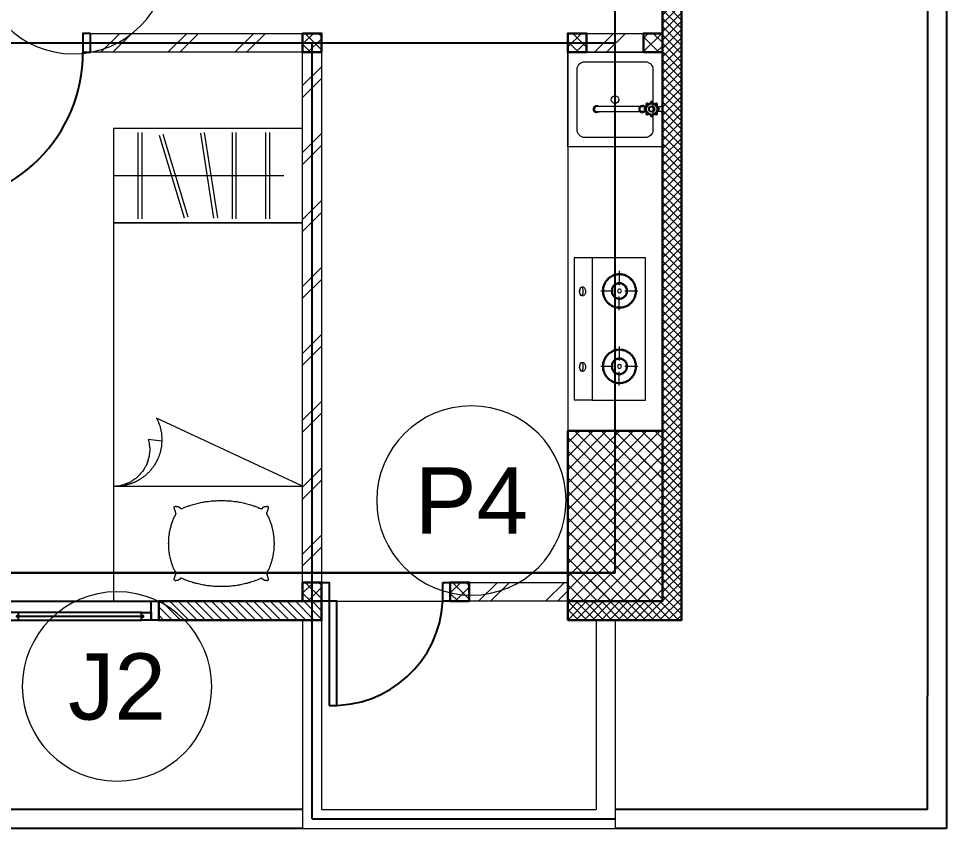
# Model space of a CAD drawing. Header units: millimetres. Extents: x -108 to 357, y -17 to 192.
# Drawn here: x 192.424 to 197.324, y -0.854 to 3.424 of the extents above; entities that cross this region are included whole.
import ezdxf
from ezdxf.enums import TextEntityAlignment as Align

# ---------------------------------------------------------------- set-up
doc = ezdxf.new("R2010")
doc.units = ezdxf.units.MM
for name, color, linetype, lineweight in [('ars', 11, 'Continuous', 0), ('KACA', 151, 'Continuous', 5), ('KOL', 1, 'Continuous', 30), ('KOLOM', 4, 'Continuous', 9), ('lan', 7, 'Continuous', 15), ('NOT', 7, 'Continuous', 20), ('SANITAIR', 15, 'Continuous', 9), ('tem', 5, 'Continuous', 20)]:
    doc.layers.add(name, color=color, linetype=linetype, lineweight=lineweight)
doc.layers.add('as', color=1, linetype='Continuous', plot=False)
doc.layers.add('Kusen', color=30, linetype='Continuous')
doc.styles.add('S', font='simplex', dxfattribs={"width": 0.75})
doc.styles.get("Standard").update_dxf_attribs({"font": 'arial.ttf'})

# ---------------------------------------------------------------- blocks, each defined once
blk = doc.blocks.new('k3')
at = {"layer": 'ars'}
h = blk.add_hatch(dxfattribs=at)
h.set_pattern_fill('_USER', color=256, scale=0.05, angle=45, double=1, pattern_type=0)
h.set_pattern_definition([(45, (0, -5.05), (-0.03535534, 0.03535534), []), (135, (0, -5.05), (-0.03535534, -0.03535534), [])])
h.paths.add_polyline_path([(-0.25, -0.45), (0.25, -0.45), (0.25, 0.45), (-0.25, 0.45)])
at = {"layer": 'KOL'}
blk.add_lwpolyline([(-0.25, -0.45), (0.25, -0.45), (0.25, 0.45), (-0.25, 0.45)], close=True, dxfattribs=at)
blk = doc.blocks.new('T. J2')
at = {"layer": 'KACA', "color": 141}
blk.add_lwpolyline([(-0.3792, 0.0775), (0.2908, 0.0775), (0.2908, 0.0825), (-0.3792, 0.0825)], close=True, dxfattribs=at)
at = {"layer": 'Kusen'}
for p, q in [((-0.3692, 0.1), (0.2808, 0.1)), ((0.2808, 0.06), (-0.3692, 0.06)), ((-0.4192, 0), (0.3308, 0))]:
    blk.add_line(p, q, dxfattribs=at)
for points in [[(-0.4592, 0), (-0.4192, 0), (-0.4192, 0.1), (-0.4592, 0.1)], [(0.3308, 0), (0.3708, 0), (0.3708, 0.1), (0.3308, 0.1)]]:
    blk.add_lwpolyline(points, close=True, dxfattribs=at)
for points in [[(-0.3692, 0.0775), (-0.3692, 0.06), (-0.4192, 0.06), (-0.4192, 0.1), (-0.3692, 0.1), (-0.3692, 0.0825), (-0.3792, 0.0825), (-0.3792, 0.0775), (-0.3692, 0.0775)], [(0.2808, 0.0775), (0.2808, 0.06), (0.3308, 0.06), (0.3308, 0.1), (0.2808, 0.1), (0.2808, 0.0825), (0.2908, 0.0825), (0.2908, 0.0775), (0.2808, 0.0775)]]:
    blk.add_lwpolyline(points, dxfattribs=at)
blk = doc.blocks.new('K 10.10')
at = {"layer": 'ars'}
h = blk.add_hatch(dxfattribs=at)
h.set_pattern_fill('_USER', color=256, scale=0.05, angle=45, double=1, pattern_type=0)
h.set_pattern_definition([(45, (0, 0), (-0.035355339, 0.035355339), []), (135, (0, 0), (-0.035355339, -0.035355339), [])])
h.paths.add_polyline_path([(1560.5383, 1380.4069), (1560.6383, 1380.4069), (1560.6383, 1380.5069), (1560.5383, 1380.5069)])
at = {"layer": 'KOL'}
blk.add_lwpolyline([(1560.5383, 1380.4069), (1560.6383, 1380.4069), (1560.6383, 1380.5069), (1560.5383, 1380.5069)], close=True, dxfattribs=at)
blk = doc.blocks.new('P.60')
at = {"layer": 'Kusen'}
for points in [[(1472.8348, 997.5354), (1472.8748, 997.5354), (1472.8748, 997.4354), (1472.8348, 997.4354)], [(1473.4748, 997.5354), (1473.5148, 997.5354), (1473.5148, 997.4354), (1473.4748, 997.4354)], [(1472.8748, 996.8854), (1472.9148, 996.8854), (1472.9148, 997.4354), (1472.8748, 997.4354)]]:
    blk.add_lwpolyline(points, close=True, dxfattribs=at)
blk.add_arc((1472.8948, 997.4658), 0.5808, 268.0266, 356.9943, dxfattribs=at)
blk = doc.blocks.new('P.80')
at = {"layer": 'Kusen'}
for points in [[(-69.8094, -74.8368), (-69.7694, -74.8368), (-69.7694, -74.0368), (-69.8094, -74.0368)], [(-70.6094, -74.9368), (-70.5694, -74.9368), (-70.5694, -74.8368), (-70.6094, -74.8368)], [(-69.7694, -74.9368), (-69.7294, -74.9368), (-69.7294, -74.8368), (-69.7694, -74.8368)]]:
    blk.add_lwpolyline(points, close=True, dxfattribs=at)
blk.add_arc((-69.7694, -74.8368), 0.8, 90, 180, dxfattribs=at)
blk = doc.blocks.new('KRAN DPR ATAS')
for p, q in [((-0.0289, 0), (0.0289, 0)), ((-0.0289, 0), (-0.0289, -0.0021)), ((0.0289, 0), (0.0289, -0.0021)), ((-0.0275, -0.0035), (0.0275, -0.0035)), ((-0.0127, -0.0092), (-0.0127, -0.0252)), ((0.0127, -0.0092), (0.0127, -0.0252)), ((-0.0127, -0.0877), (-0.0127, -0.1101)), ((0.0127, -0.0877), (0.0127, -0.1101)), ((-0.014, -0.1188), (-0.014, -0.3457)), ((0.014, -0.1188), (0.014, -0.3457))]:
    blk.add_line(p, q)
for radius in [0.0338, 0.0279, 0.0166, 0.0138, 0.0123]:
    blk.add_circle((0, -0.0564), radius)
for centre, radius, start, end in [((-0.0239, -0.0326), 0.00706, 39.002, 230.998), ((-0.0222, -0.0342), 0.00706, 58.1189, 211.8811), ((-0.0275, -0.0021), 0.00141, 180, 270), ((-0.0183, -0.0092), 0.00564, 0, 90), ((-0.0009, -0.0214), 0.00884, 254.902, 254.902), ((0, -0.0227), 0.00706, 354.002, 185.998), ((0, -0.025), 0.00706, 13.1189, 166.8811), ((0.0183, -0.0092), 0.00564, 90, 180), ((0.0239, -0.0326), 0.00706, 309.002, 140.998), ((0.0222, -0.0342), 0.00706, 328.1189, 121.8811), ((0.0275, -0.0021), 0.00141, 270, 0), ((-0.0338, -0.0564), 0.00706, 84.002, 275.998), ((-0.0315, -0.0564), 0.00706, 103.1189, 256.8811), ((-0.0239, -0.0803), 0.00706, 129.002, 320.998), ((-0.0222, -0.0787), 0.00706, 148.1189, 301.8811), ((0, -0.1058), 0.0191, 134.711, 45.289), ((0, -0.0902), 0.00706, 174.002, 5.998), ((0, -0.0879), 0.00706, 193.1189, 346.8811), ((0.0239, -0.0803), 0.00706, 219.002, 50.998), ((0.0222, -0.0787), 0.00706, 238.1189, 31.8811), ((0.0338, -0.0564), 0.00706, 264.002, 95.998), ((0.0315, -0.0564), 0.00706, 283.1189, 76.8811), ((0, -0.1058), 0.0134, 198.6717, 270), ((0, -0.1058), 0.0134, 270, 341.3283), ((0, -0.3457), 0.0178, 141.8277, 38.1723), ((0, -0.3484), 0.0178, 175.6641, 4.3359), ((0, -0.3457), 0.014, 180, 0)]:
    blk.add_arc(centre, radius, start, end)
blk = doc.blocks.new('KOMPOR')
for points in [[(0, 0.3765), (0, -0.3765)], [(0.0944, 0.3765), (0, 0.3765)], [(0.3765, 0.3765), (0.0944, 0.3765)], [(0.0944, 0.3765), (0.0944, -0.3765)], [(0.3765, -0.3765), (0.3765, 0.3765)], [(0.2373, 0.3063), (0.2373, 0.2312)], [(0.2385, 0.2906), (0.2337, 0.2906), (0.23, 0.2906), (0.2252, 0.2893), (0.2203, 0.2893), (0.2167, 0.2881), (0.2119, 0.2869), (0.2082, 0.2857), (0.2034, 0.2833), (0.1998, 0.2821), (0.1961, 0.2797), (0.1925, 0.2772), (0.1889, 0.276), (0.1852, 0.2724), (0.1816, 0.27), (0.178, 0.2676), (0.1755, 0.2639), (0.1719, 0.2615), (0.1695, 0.2579), (0.1671, 0.2542), (0.1634, 0.2506), (0.1622, 0.247), (0.1598, 0.2433), (0.1574, 0.2397), (0.1562, 0.2361), (0.1538, 0.2312), (0.1525, 0.2276), (0.1513, 0.2228), (0.1501, 0.2191), (0.1501, 0.2143), (0.1489, 0.2094), (0.1489, 0.2058), (0.1489, 0.201), (0.1489, 0.1961), (0.1489, 0.1913), (0.1501, 0.1864), (0.1501, 0.1828), (0.1513, 0.178), (0.1525, 0.1743), (0.1538, 0.1695), (0.1562, 0.1659), (0.1574, 0.161), (0.1598, 0.1574), (0.1622, 0.1538), (0.1634, 0.1501), (0.1671, 0.1465), (0.1695, 0.1429), (0.1719, 0.1404), (0.1755, 0.1368), (0.178, 0.1344), (0.1816, 0.1308), (0.1852, 0.1283), (0.1889, 0.1259), (0.1925, 0.1235), (0.1961, 0.1211), (0.1998, 0.1199), (0.2034, 0.1174), (0.2082, 0.1162), (0.2119, 0.115), (0.2167, 0.1138), (0.2203, 0.1126), (0.2252, 0.1114), (0.23, 0.1114), (0.2337, 0.1102), (0.2385, 0.1102), (0.2433, 0.1102), (0.2482, 0.1114), (0.253, 0.1114), (0.2567, 0.1126), (0.2615, 0.1138), (0.2651, 0.115), (0.27, 0.1162), (0.2736, 0.1174), (0.2785, 0.1199), (0.2821, 0.1211), (0.2857, 0.1235), (0.2893, 0.1259), (0.293, 0.1283), (0.2966, 0.1308), (0.299, 0.1344), (0.3027, 0.1368), (0.3051, 0.1404), (0.3087, 0.1429), (0.3111, 0.1465), (0.3136, 0.1501), (0.316, 0.1538), (0.3184, 0.1574), (0.3196, 0.161), (0.322, 0.1659), (0.3232, 0.1695), (0.3245, 0.1743), (0.3257, 0.178), (0.3269, 0.1828), (0.3281, 0.1864), (0.3281, 0.1913), (0.3293, 0.1961), (0.3293, 0.201), (0.3293, 0.2058), (0.3281, 0.2094), (0.3281, 0.2143), (0.3269, 0.2191), (0.3257, 0.2228), (0.3245, 0.2276), (0.3232, 0.2312), (0.322, 0.2361), (0.3196, 0.2397), (0.3184, 0.2433), (0.316, 0.247), (0.3136, 0.2506), (0.3111, 0.2542), (0.3087, 0.2579), (0.3051, 0.2615), (0.3027, 0.2639), (0.299, 0.2676), (0.2966, 0.27), (0.293, 0.2724), (0.2893, 0.276), (0.2857, 0.2772), (0.2821, 0.2797), (0.2785, 0.2821), (0.2736, 0.2833), (0.27, 0.2857), (0.2651, 0.2869), (0.2615, 0.2881), (0.2567, 0.2893), (0.253, 0.2893), (0.2482, 0.2906), (0.2433, 0.2906), (0.2385, 0.2906)], [(0.2385, 0.2857), (0.2349, 0.2857), (0.23, 0.2857), (0.2264, 0.2845), (0.2215, 0.2833), (0.2179, 0.2833), (0.2131, 0.2821), (0.2094, 0.2809), (0.2058, 0.2785), (0.2022, 0.2772), (0.1985, 0.2748), (0.1949, 0.2736), (0.1913, 0.2712), (0.1877, 0.2688), (0.1852, 0.2663), (0.1816, 0.2639), (0.1792, 0.2603), (0.1755, 0.2579), (0.1731, 0.2542), (0.1707, 0.2518), (0.1683, 0.2482), (0.1659, 0.2446), (0.1646, 0.2409), (0.1622, 0.2373), (0.161, 0.2337), (0.1586, 0.23), (0.1574, 0.2264), (0.1562, 0.2215), (0.1562, 0.2179), (0.155, 0.2131), (0.1538, 0.2094), (0.1538, 0.2046), (0.1538, 0.201), (0.1538, 0.1961), (0.1538, 0.1925), (0.155, 0.1877), (0.1562, 0.184), (0.1562, 0.1792), (0.1574, 0.1755), (0.1586, 0.1719), (0.161, 0.1671), (0.1622, 0.1634), (0.1646, 0.1598), (0.1659, 0.1562), (0.1683, 0.1525), (0.1707, 0.1501), (0.1731, 0.1465), (0.1755, 0.1441), (0.1792, 0.1404), (0.1816, 0.138), (0.1852, 0.1356), (0.1877, 0.132), (0.1913, 0.1308), (0.1949, 0.1283), (0.1985, 0.1259), (0.2022, 0.1235), (0.2058, 0.1223), (0.2094, 0.1211), (0.2131, 0.1199), (0.2179, 0.1186), (0.2215, 0.1174), (0.2264, 0.1162), (0.23, 0.1162), (0.2349, 0.1162), (0.2385, 0.1162), (0.2433, 0.1162), (0.247, 0.1162), (0.2518, 0.1162), (0.2554, 0.1174), (0.2603, 0.1186), (0.2639, 0.1199), (0.2676, 0.1211), (0.2724, 0.1223), (0.276, 0.1235), (0.2797, 0.1259), (0.2833, 0.1283), (0.2869, 0.1308), (0.2893, 0.132), (0.293, 0.1356), (0.2954, 0.138), (0.299, 0.1404), (0.3015, 0.1441), (0.3039, 0.1465), (0.3075, 0.1501), (0.3087, 0.1525), (0.3111, 0.1562), (0.3136, 0.1598), (0.316, 0.1634), (0.3172, 0.1671), (0.3184, 0.1719), (0.3196, 0.1755), (0.3208, 0.1792), (0.322, 0.184), (0.3232, 0.1877), (0.3232, 0.1925), (0.3232, 0.1961), (0.3232, 0.201), (0.3232, 0.2046), (0.3232, 0.2094), (0.3232, 0.2131), (0.322, 0.2179), (0.3208, 0.2215), (0.3196, 0.2264), (0.3184, 0.23), (0.3172, 0.2337), (0.316, 0.2373), (0.3136, 0.2409), (0.3111, 0.2446), (0.3087, 0.2482), (0.3075, 0.2518), (0.3039, 0.2542), (0.3015, 0.2579), (0.299, 0.2603), (0.2954, 0.2639), (0.293, 0.2663), (0.2893, 0.2688), (0.2869, 0.2712), (0.2833, 0.2736), (0.2797, 0.2748), (0.276, 0.2772), (0.2724, 0.2785), (0.2676, 0.2809), (0.2639, 0.2821), (0.2603, 0.2833), (0.2554, 0.2833), (0.2518, 0.2845), (0.247, 0.2857), (0.2433, 0.2857), (0.2385, 0.2857)], [(0.0436, 0.2228), (0.0472, 0.2228), (0.0496, 0.2215), (0.0533, 0.2191), (0.0545, 0.2155), (0.0557, 0.2119), (0.0581, 0.2094), (0.0593, 0.2046), (0.0593, 0.1998), (0.0593, 0.1949), (0.0593, 0.1901), (0.0569, 0.1864), (0.0557, 0.1828), (0.0533, 0.1792), (0.0508, 0.178), (0.0484, 0.1755), (0.046, 0.1743), (0.0424, 0.1743), (0.04, 0.1755), (0.0375, 0.178), (0.0339, 0.1792), (0.0327, 0.1828), (0.0315, 0.1864), (0.0291, 0.1901), (0.0278, 0.1949), (0.0278, 0.1998), (0.0291, 0.2046), (0.0303, 0.2094), (0.0315, 0.2119), (0.0339, 0.2155), (0.0351, 0.2191), (0.0375, 0.2215), (0.0412, 0.2228), (0.0436, 0.2228)], [(0.0375, 0.2215), (0.04, 0.2215), (0.04, 0.2203), (0.0424, 0.2179), (0.0436, 0.2155), (0.0448, 0.2119), (0.0448, 0.2082), (0.046, 0.2034), (0.046, 0.1998), (0.046, 0.1961), (0.046, 0.1913), (0.0448, 0.1877), (0.0436, 0.184), (0.0436, 0.1816), (0.0412, 0.178), (0.04, 0.1768), (0.0387, 0.1755), (0.0375, 0.1755), (0.0351, 0.1768), (0.0339, 0.178), (0.0327, 0.1816), (0.0315, 0.184), (0.0315, 0.1877), (0.0303, 0.1913), (0.0303, 0.1961), (0.0303, 0.1998), (0.0303, 0.2034), (0.0315, 0.2082), (0.0315, 0.2119), (0.0327, 0.2155), (0.0339, 0.2179), (0.0351, 0.2203), (0.0363, 0.2215), (0.0375, 0.2215)], [(0.1404, 0.201), (0.207, 0.201)], [(0.2385, 0.2433), (0.2349, 0.2433), (0.23, 0.2433), (0.2264, 0.2421), (0.2215, 0.2409), (0.2179, 0.2385), (0.2143, 0.2361), (0.2119, 0.2337), (0.2082, 0.2312), (0.2058, 0.2276), (0.2034, 0.2252), (0.201, 0.2215), (0.1985, 0.2179), (0.1973, 0.2131), (0.1961, 0.2094), (0.1961, 0.2046), (0.1961, 0.201), (0.1961, 0.1961), (0.1961, 0.1925), (0.1973, 0.1877), (0.1985, 0.184), (0.201, 0.1804), (0.2034, 0.1768), (0.2058, 0.1731), (0.2082, 0.1707), (0.2119, 0.1671), (0.2143, 0.1646), (0.2179, 0.1622), (0.2215, 0.161), (0.2264, 0.1598), (0.23, 0.1586), (0.2349, 0.1574), (0.2385, 0.1574), (0.2433, 0.1574), (0.247, 0.1586), (0.2518, 0.1598), (0.2554, 0.161), (0.2591, 0.1622), (0.2627, 0.1646), (0.2663, 0.1671), (0.2688, 0.1707), (0.2724, 0.1731), (0.2748, 0.1768), (0.2772, 0.1804), (0.2785, 0.184), (0.2797, 0.1877), (0.2809, 0.1925), (0.2821, 0.1961), (0.2821, 0.201), (0.2821, 0.2046), (0.2809, 0.2094), (0.2797, 0.2131), (0.2785, 0.2179), (0.2772, 0.2215), (0.2748, 0.2252), (0.2724, 0.2276), (0.2688, 0.2312), (0.2663, 0.2337), (0.2627, 0.2361), (0.2591, 0.2385), (0.2554, 0.2409), (0.2518, 0.2421), (0.247, 0.2433), (0.2433, 0.2433), (0.2385, 0.2433)], [(0.2385, 0.2385), (0.2349, 0.2385), (0.2312, 0.2373), (0.2276, 0.2373), (0.224, 0.2361), (0.2203, 0.2337), (0.2179, 0.2324), (0.2143, 0.23), (0.2119, 0.2276), (0.2094, 0.2252), (0.207, 0.2215), (0.2058, 0.2191), (0.2034, 0.2155), (0.2022, 0.2119), (0.2022, 0.2082), (0.201, 0.2046), (0.201, 0.201), (0.201, 0.1973), (0.2022, 0.1925), (0.2022, 0.1889), (0.2034, 0.1864), (0.2058, 0.1828), (0.207, 0.1792), (0.2094, 0.1768), (0.2119, 0.1743), (0.2143, 0.1719), (0.2179, 0.1695), (0.2203, 0.1671), (0.224, 0.1659), (0.2276, 0.1646), (0.2312, 0.1634), (0.2349, 0.1634), (0.2385, 0.1622), (0.2421, 0.1634), (0.247, 0.1634), (0.2506, 0.1646), (0.253, 0.1659), (0.2567, 0.1671), (0.2603, 0.1695), (0.2627, 0.1719), (0.2651, 0.1743), (0.2676, 0.1768), (0.27, 0.1792), (0.2724, 0.1828), (0.2736, 0.1864), (0.2748, 0.1889), (0.276, 0.1925), (0.276, 0.1973), (0.2772, 0.201), (0.276, 0.2046), (0.276, 0.2082), (0.2748, 0.2119), (0.2736, 0.2155), (0.2724, 0.2191), (0.27, 0.2215), (0.2676, 0.2252), (0.2651, 0.2276), (0.2627, 0.23), (0.2603, 0.2324), (0.2567, 0.2337), (0.253, 0.2361), (0.2506, 0.2373), (0.247, 0.2373), (0.2421, 0.2385), (0.2385, 0.2385)], [(0.2385, 0.2107), (0.2349, 0.2094), (0.2312, 0.2082), (0.23, 0.2046), (0.2288, 0.201), (0.23, 0.1961), (0.2312, 0.1937), (0.2349, 0.1913), (0.2385, 0.1901), (0.2433, 0.1913), (0.2458, 0.1937), (0.2482, 0.1961), (0.2494, 0.201), (0.2482, 0.2046), (0.2458, 0.2082), (0.2433, 0.2094), (0.2385, 0.2107)], [(0.3366, 0.1998), (0.2676, 0.1998)], [(0.2373, 0.0993), (0.2373, 0.1719)], [(0.2373, -0.0932), (0.2373, -0.1671)], [(0.2385, -0.1077), (0.2337, -0.1077), (0.23, -0.1077), (0.2252, -0.109), (0.2203, -0.109), (0.2167, -0.1102), (0.2119, -0.1114), (0.2082, -0.1126), (0.2034, -0.115), (0.1998, -0.1162), (0.1961, -0.1186), (0.1925, -0.1211), (0.1889, -0.1235), (0.1852, -0.1259), (0.1816, -0.1283), (0.178, -0.1308), (0.1755, -0.1344), (0.1719, -0.1368), (0.1695, -0.1404), (0.1671, -0.1441), (0.1634, -0.1477), (0.1622, -0.1513), (0.1598, -0.155), (0.1574, -0.1586), (0.1562, -0.1622), (0.1538, -0.1671), (0.1525, -0.1707), (0.1513, -0.1755), (0.1501, -0.1792), (0.1501, -0.184), (0.1489, -0.1889), (0.1489, -0.1925), (0.1489, -0.1973), (0.1489, -0.2022), (0.1489, -0.207), (0.1501, -0.2119), (0.1501, -0.2155), (0.1513, -0.2203), (0.1525, -0.224), (0.1538, -0.2288), (0.1562, -0.2324), (0.1574, -0.2373), (0.1598, -0.2409), (0.1622, -0.2446), (0.1634, -0.2482), (0.1671, -0.2518), (0.1695, -0.2554), (0.1719, -0.2579), (0.1755, -0.2615), (0.178, -0.2639), (0.1816, -0.2676), (0.1852, -0.27), (0.1889, -0.2724), (0.1925, -0.2748), (0.1961, -0.2772), (0.1998, -0.2785), (0.2034, -0.2809), (0.2082, -0.2821), (0.2119, -0.2833), (0.2167, -0.2845), (0.2203, -0.2857), (0.2252, -0.2869), (0.23, -0.2869), (0.2337, -0.2881), (0.2385, -0.2881), (0.2433, -0.2881), (0.2482, -0.2869), (0.253, -0.2869), (0.2567, -0.2857), (0.2615, -0.2845), (0.2651, -0.2833), (0.27, -0.2821), (0.2736, -0.2809), (0.2785, -0.2785), (0.2821, -0.2772), (0.2857, -0.2748), (0.2893, -0.2724), (0.293, -0.27), (0.2966, -0.2676), (0.299, -0.2639), (0.3027, -0.2615), (0.3051, -0.2579), (0.3087, -0.2554), (0.3111, -0.2518), (0.3136, -0.2482), (0.316, -0.2446), (0.3184, -0.2409), (0.3196, -0.2373), (0.322, -0.2324), (0.3232, -0.2288), (0.3245, -0.224), (0.3257, -0.2203), (0.3269, -0.2155), (0.3281, -0.2119), (0.3281, -0.207), (0.3293, -0.2022), (0.3293, -0.1973), (0.3293, -0.1925), (0.3281, -0.1889), (0.3281, -0.184), (0.3269, -0.1792), (0.3257, -0.1755), (0.3245, -0.1707), (0.3232, -0.1671), (0.322, -0.1622), (0.3196, -0.1586), (0.3184, -0.155), (0.316, -0.1513), (0.3136, -0.1477), (0.3111, -0.1441), (0.3087, -0.1404), (0.3051, -0.1368), (0.3027, -0.1344), (0.299, -0.1308), (0.2966, -0.1283), (0.293, -0.1259), (0.2893, -0.1235), (0.2857, -0.1211), (0.2821, -0.1186), (0.2785, -0.1162), (0.2736, -0.115), (0.27, -0.1126), (0.2651, -0.1114), (0.2615, -0.1102), (0.2567, -0.109), (0.253, -0.109), (0.2482, -0.1077), (0.2433, -0.1077), (0.2385, -0.1077)], [(0.2385, -0.1126), (0.2349, -0.1126), (0.23, -0.1126), (0.2264, -0.1138), (0.2215, -0.115), (0.2179, -0.115), (0.2131, -0.1162), (0.2094, -0.1174), (0.2058, -0.1199), (0.2022, -0.1211), (0.1985, -0.1235), (0.1949, -0.1247), (0.1913, -0.1271), (0.1877, -0.1295), (0.1852, -0.132), (0.1816, -0.1344), (0.1792, -0.138), (0.1755, -0.1404), (0.1731, -0.1441), (0.1707, -0.1465), (0.1683, -0.1501), (0.1659, -0.1538), (0.1646, -0.1574), (0.1622, -0.161), (0.161, -0.1646), (0.1586, -0.1683), (0.1574, -0.1719), (0.1562, -0.1768), (0.1562, -0.1804), (0.155, -0.1852), (0.1538, -0.1889), (0.1538, -0.1937), (0.1538, -0.1973), (0.1538, -0.2022), (0.1538, -0.2058), (0.155, -0.2107), (0.1562, -0.2143), (0.1562, -0.2191), (0.1574, -0.2228), (0.1586, -0.2264), (0.161, -0.2312), (0.1622, -0.2349), (0.1646, -0.2385), (0.1659, -0.2421), (0.1683, -0.2458), (0.1707, -0.2482), (0.1731, -0.2518), (0.1755, -0.2554), (0.1792, -0.2579), (0.1816, -0.2603), (0.1852, -0.2627), (0.1877, -0.2663), (0.1913, -0.2688), (0.1949, -0.27), (0.1985, -0.2724), (0.2022, -0.2748), (0.2058, -0.276), (0.2094, -0.2772), (0.2131, -0.2785), (0.2179, -0.2797), (0.2215, -0.2809), (0.2264, -0.2821), (0.23, -0.2821), (0.2349, -0.2821), (0.2385, -0.2833), (0.2433, -0.2821), (0.247, -0.2821), (0.2518, -0.2821), (0.2554, -0.2809), (0.2603, -0.2797), (0.2639, -0.2785), (0.2676, -0.2772), (0.2724, -0.276), (0.276, -0.2748), (0.2797, -0.2724), (0.2833, -0.27), (0.2869, -0.2688), (0.2893, -0.2663), (0.293, -0.2627), (0.2954, -0.2603), (0.299, -0.2579), (0.3015, -0.2554), (0.3039, -0.2518), (0.3075, -0.2482), (0.3087, -0.2458), (0.3111, -0.2421), (0.3136, -0.2385), (0.316, -0.2349), (0.3172, -0.2312), (0.3184, -0.2264), (0.3196, -0.2228), (0.3208, -0.2191), (0.322, -0.2143), (0.3232, -0.2107), (0.3232, -0.2058), (0.3232, -0.2022), (0.3232, -0.1973), (0.3232, -0.1937), (0.3232, -0.1889), (0.3232, -0.1852), (0.322, -0.1804), (0.3208, -0.1768), (0.3196, -0.1719), (0.3184, -0.1683), (0.3172, -0.1646), (0.316, -0.161), (0.3136, -0.1574), (0.3111, -0.1538), (0.3087, -0.1501), (0.3075, -0.1465), (0.3039, -0.1441), (0.3015, -0.1404), (0.299, -0.138), (0.2954, -0.1344), (0.293, -0.132), (0.2893, -0.1295), (0.2869, -0.1271), (0.2833, -0.1247), (0.2797, -0.1235), (0.276, -0.1211), (0.2724, -0.1199), (0.2676, -0.1174), (0.2639, -0.1162), (0.2603, -0.115), (0.2554, -0.115), (0.2518, -0.1138), (0.247, -0.1126), (0.2433, -0.1126), (0.2385, -0.1126)], [(0.0436, -0.1768), (0.0472, -0.1768), (0.0496, -0.178), (0.0533, -0.1804), (0.0545, -0.1828), (0.0557, -0.1864), (0.0581, -0.1901), (0.0593, -0.1949), (0.0593, -0.1985), (0.0593, -0.2034), (0.0593, -0.2082), (0.0569, -0.2119), (0.0557, -0.2167), (0.0533, -0.2191), (0.0508, -0.2215), (0.0484, -0.224), (0.046, -0.224), (0.0424, -0.224), (0.04, -0.224), (0.0375, -0.2215), (0.0339, -0.2191), (0.0327, -0.2167), (0.0315, -0.2119), (0.0291, -0.2082), (0.0278, -0.2034), (0.0278, -0.1985), (0.0291, -0.1949), (0.0303, -0.1901), (0.0315, -0.1864), (0.0339, -0.1828), (0.0351, -0.1804), (0.0375, -0.178), (0.0412, -0.1768), (0.0436, -0.1768)], [(0.0375, -0.1768), (0.04, -0.178), (0.04, -0.1792), (0.0424, -0.1804), (0.0436, -0.1828), (0.0448, -0.1864), (0.0448, -0.1901), (0.046, -0.1949), (0.046, -0.1985), (0.046, -0.2034), (0.046, -0.2082), (0.0448, -0.2107), (0.0436, -0.2155), (0.0436, -0.2179), (0.0412, -0.2203), (0.04, -0.2228), (0.0387, -0.2228), (0.0375, -0.2228), (0.0351, -0.2228), (0.0339, -0.2203), (0.0327, -0.2179), (0.0315, -0.2155), (0.0315, -0.2107), (0.0303, -0.2082), (0.0303, -0.2034), (0.0303, -0.1985), (0.0303, -0.1949), (0.0315, -0.1901), (0.0315, -0.1864), (0.0327, -0.1828), (0.0339, -0.1804), (0.0351, -0.1792), (0.0363, -0.178), (0.0375, -0.1768)], [(0.2385, -0.155), (0.2349, -0.155), (0.23, -0.155), (0.2264, -0.1562), (0.2215, -0.1574), (0.2179, -0.1598), (0.2143, -0.1622), (0.2119, -0.1646), (0.2082, -0.1671), (0.2058, -0.1707), (0.2034, -0.1731), (0.201, -0.1768), (0.1985, -0.1804), (0.1973, -0.1852), (0.1961, -0.1889), (0.1961, -0.1937), (0.1961, -0.1973), (0.1961, -0.2022), (0.1961, -0.207), (0.1973, -0.2107), (0.1985, -0.2143), (0.201, -0.2179), (0.2034, -0.2215), (0.2058, -0.2252), (0.2082, -0.2288), (0.2119, -0.2312), (0.2143, -0.2337), (0.2179, -0.2361), (0.2215, -0.2373), (0.2264, -0.2385), (0.23, -0.2397), (0.2349, -0.2409), (0.2385, -0.2409), (0.2433, -0.2409), (0.247, -0.2397), (0.2518, -0.2385), (0.2554, -0.2373), (0.2591, -0.2361), (0.2627, -0.2337), (0.2663, -0.2312), (0.2688, -0.2288), (0.2724, -0.2252), (0.2748, -0.2215), (0.2772, -0.2179), (0.2785, -0.2143), (0.2797, -0.2107), (0.2809, -0.207), (0.2821, -0.2022), (0.2821, -0.1973), (0.2821, -0.1937), (0.2809, -0.1889), (0.2797, -0.1852), (0.2785, -0.1804), (0.2772, -0.1768), (0.2748, -0.1731), (0.2724, -0.1707), (0.2688, -0.1671), (0.2663, -0.1646), (0.2627, -0.1622), (0.2591, -0.1598), (0.2554, -0.1574), (0.2518, -0.1562), (0.247, -0.155), (0.2433, -0.155), (0.2385, -0.155)], [(0.2385, -0.1598), (0.2349, -0.1598), (0.2312, -0.161), (0.2276, -0.161), (0.224, -0.1622), (0.2203, -0.1646), (0.2179, -0.1659), (0.2143, -0.1683), (0.2119, -0.1707), (0.2094, -0.1731), (0.207, -0.1768), (0.2058, -0.1792), (0.2034, -0.1828), (0.2022, -0.1864), (0.2022, -0.1901), (0.201, -0.1937), (0.201, -0.1973), (0.201, -0.2022), (0.2022, -0.2058), (0.2022, -0.2094), (0.2034, -0.2131), (0.2058, -0.2155), (0.207, -0.2191), (0.2094, -0.2215), (0.2119, -0.224), (0.2143, -0.2264), (0.2179, -0.2288), (0.2203, -0.2312), (0.224, -0.2324), (0.2276, -0.2337), (0.2312, -0.2349), (0.2349, -0.2349), (0.2385, -0.2361), (0.2421, -0.2349), (0.247, -0.2349), (0.2506, -0.2337), (0.253, -0.2324), (0.2567, -0.2312), (0.2603, -0.2288), (0.2627, -0.2264), (0.2651, -0.224), (0.2676, -0.2215), (0.27, -0.2191), (0.2724, -0.2155), (0.2736, -0.2131), (0.2748, -0.2094), (0.276, -0.2058), (0.276, -0.2022), (0.2772, -0.1973), (0.276, -0.1937), (0.276, -0.1901), (0.2748, -0.1864), (0.2736, -0.1828), (0.2724, -0.1792), (0.27, -0.1768), (0.2676, -0.1731), (0.2651, -0.1707), (0.2627, -0.1683), (0.2603, -0.1659), (0.2567, -0.1646), (0.253, -0.1622), (0.2506, -0.161), (0.247, -0.161), (0.2421, -0.1598), (0.2385, -0.1598)], [(0.2385, -0.1877), (0.2349, -0.1889), (0.2312, -0.1901), (0.23, -0.1937), (0.2288, -0.1973), (0.23, -0.2022), (0.2312, -0.2046), (0.2349, -0.207), (0.2385, -0.2082), (0.2433, -0.207), (0.2458, -0.2046), (0.2482, -0.2022), (0.2494, -0.1973), (0.2482, -0.1937), (0.2458, -0.1901), (0.2433, -0.1889), (0.2385, -0.1877)], [(0.1404, -0.1973), (0.207, -0.1973)], [(0.2373, -0.299), (0.2373, -0.2264)], [(0.3366, -0.1985), (0.2676, -0.1985)], [(0.0944, -0.3765), (0, -0.3765)], [(0.0944, -0.3765), (0.3765, -0.3765)]]:
    blk.add_lwpolyline(points)
blk = doc.blocks.new('BED2')
blk.add_lwpolyline([(-0.4994, 1.9988), (0.4994, 1.9988), (0.4994, 0), (-0.4994, 0)], close=True)
for points in [[(0.4994, 1.9988), (0.4994, 0)], [(0.2827, 1.8765), (0.2766, 1.8789), (0.2706, 1.8826), (0.2633, 1.885), (0.2573, 1.8874), (0.2512, 1.8898), (0.2439, 1.8923), (0.2379, 1.8947), (0.2306, 1.8959), (0.2246, 1.8983), (0.2185, 1.9007), (0.2113, 1.9019), (0.2052, 1.9044), (0.1979, 1.9056), (0.1919, 1.9068), (0.1846, 1.9092), (0.1786, 1.9104), (0.1713, 1.9116), (0.1653, 1.9128), (0.158, 1.914), (0.1519, 1.9153), (0.1447, 1.9165), (0.1374, 1.9165), (0.1314, 1.9177), (0.1241, 1.9189), (0.118, 1.9189), (0.1108, 1.9201), (0.1047, 1.9201), (0.0975, 1.9201), (0.0902, 1.9213), (0.0841, 1.9213), (0.0769, 1.9213), (0.0708, 1.9213), (0.0636, 1.9213), (0.0563, 1.9213), (0.0502, 1.9213), (0.043, 1.9201), (0.0369, 1.9201), (0.0297, 1.9201), (0.0224, 1.9189), (0.0163, 1.9189), (0.0091, 1.9177), (0.003, 1.9165), (-0.0042, 1.9165), (-0.0115, 1.9153), (-0.0176, 1.914), (-0.0248, 1.9128), (-0.0309, 1.9116), (-0.0381, 1.9104), (-0.0442, 1.9092), (-0.0515, 1.9068), (-0.0575, 1.9056), (-0.0648, 1.9044), (-0.0708, 1.9019), (-0.0781, 1.9007), (-0.0841, 1.8983), (-0.0902, 1.8959), (-0.0975, 1.8947), (-0.1035, 1.8923), (-0.1108, 1.8898), (-0.1168, 1.8874), (-0.1229, 1.885), (-0.1301, 1.8826), (-0.1362, 1.8789), (-0.1423, 1.8765)], [(-0.1435, 1.8765), (-0.1435, 1.8765), (-0.1435, 1.8765), (-0.1447, 1.8765), (-0.1447, 1.8777), (-0.1447, 1.8789), (-0.1471, 1.8789), (-0.1471, 1.8814), (-0.1495, 1.8814), (-0.1495, 1.8826), (-0.1495, 1.8826), (-0.1495, 1.8838), (-0.1519, 1.8838), (-0.1519, 1.8862), (-0.1556, 1.8862), (-0.1556, 1.8874), (-0.158, 1.8874), (-0.158, 1.8886), (-0.1592, 1.8886), (-0.1592, 1.8886), (-0.1689, 1.8886), (-0.1689, 1.8898), (-0.1701, 1.8898), (-0.1701, 1.891), (-0.1737, 1.891), (-0.1737, 1.8898), (-0.1737, 1.8898), (-0.1737, 1.8886), (-0.1774, 1.8886), (-0.1774, 1.8886), (-0.1774, 1.8886), (-0.1774, 1.8862), (-0.1786, 1.8862), (-0.1786, 1.8789), (-0.1774, 1.8789), (-0.1774, 1.8765), (-0.1774, 1.8765), (-0.1774, 1.8729), (-0.1762, 1.8729), (-0.1762, 1.8705), (-0.1749, 1.8705), (-0.1749, 1.868), (-0.1737, 1.868), (-0.1737, 1.8668), (-0.1737, 1.8668), (-0.1737, 1.8632), (-0.1725, 1.8632), (-0.1725, 1.8608), (-0.1713, 1.8608), (-0.1713, 1.8571), (-0.1713, 1.8571), (-0.1713, 1.8559), (-0.1701, 1.8559), (-0.1701, 1.8547), (-0.1689, 1.8547), (-0.1689, 1.8523), (-0.1677, 1.8523)], [(0.3081, 1.8523), (0.3081, 1.8523), (0.3081, 1.8547), (0.3093, 1.8547), (0.3093, 1.8559), (0.3105, 1.8559), (0.3105, 1.8571), (0.3117, 1.8571), (0.3117, 1.8608), (0.3117, 1.8608), (0.3117, 1.8632), (0.313, 1.8632), (0.313, 1.8668), (0.3142, 1.8668), (0.3142, 1.868), (0.3142, 1.868), (0.3142, 1.8705), (0.3154, 1.8705), (0.3154, 1.8729), (0.3166, 1.8729), (0.3166, 1.8765), (0.3178, 1.8765), (0.3178, 1.8789), (0.3178, 1.8789), (0.3178, 1.8862), (0.3178, 1.8862), (0.3178, 1.8886), (0.3166, 1.8886), (0.3166, 1.8886), (0.3142, 1.8886), (0.3142, 1.8898), (0.313, 1.8898), (0.313, 1.891), (0.3093, 1.891), (0.3093, 1.8898), (0.3081, 1.8898), (0.3081, 1.8886), (0.2996, 1.8886), (0.2996, 1.8886), (0.2972, 1.8886), (0.2972, 1.8874), (0.296, 1.8874), (0.296, 1.8862), (0.2924, 1.8862), (0.2924, 1.8838), (0.29, 1.8838), (0.29, 1.8826), (0.2887, 1.8826), (0.2887, 1.8814), (0.2863, 1.8814), (0.2863, 1.8789), (0.2851, 1.8789), (0.2851, 1.8777), (0.2839, 1.8777), (0.2839, 1.8765), (0.2839, 1.8765), (0.2839, 1.8765), (0.2827, 1.8765)], [(-0.1677, 1.8523), (-0.1701, 1.8475), (-0.1725, 1.8426), (-0.1749, 1.8378), (-0.1774, 1.8329), (-0.1798, 1.8293), (-0.1822, 1.8245), (-0.1834, 1.8196), (-0.1858, 1.8148), (-0.187, 1.8099), (-0.1895, 1.8051), (-0.1907, 1.799), (-0.1931, 1.7942), (-0.1943, 1.7893), (-0.1955, 1.7845), (-0.1967, 1.7797), (-0.1979, 1.7748), (-0.1992, 1.77), (-0.2004, 1.7651), (-0.2016, 1.7591), (-0.2028, 1.7542), (-0.204, 1.7494), (-0.204, 1.7446), (-0.2052, 1.7397), (-0.2052, 1.7349), (-0.2064, 1.7288), (-0.2064, 1.724), (-0.2076, 1.7191), (-0.2076, 1.7143), (-0.2076, 1.7082), (-0.2076, 1.7034), (-0.2076, 1.6985), (-0.2088, 1.6937), (-0.2076, 1.6877), (-0.2076, 1.6828), (-0.2076, 1.678), (-0.2076, 1.6731), (-0.2076, 1.6683), (-0.2064, 1.6622), (-0.2064, 1.6574), (-0.2052, 1.6525), (-0.2052, 1.6477), (-0.204, 1.6429), (-0.204, 1.6368), (-0.2028, 1.632), (-0.2016, 1.6271), (-0.2004, 1.6223), (-0.1992, 1.6174), (-0.1979, 1.6126), (-0.1967, 1.6065), (-0.1955, 1.6017), (-0.1943, 1.5969), (-0.1931, 1.592), (-0.1907, 1.5872), (-0.1895, 1.5823), (-0.187, 1.5775), (-0.1858, 1.5726), (-0.1834, 1.5678), (-0.1822, 1.563), (-0.1798, 1.5581), (-0.1774, 1.5533), (-0.1749, 1.5484), (-0.1725, 1.5436), (-0.1701, 1.5387), (-0.1677, 1.5339)], [(0.3081, 1.5339), (0.3105, 1.5387), (0.313, 1.5436), (0.3154, 1.5484), (0.3178, 1.5533), (0.3202, 1.5581), (0.3226, 1.563), (0.3238, 1.5678), (0.3263, 1.5726), (0.3275, 1.5775), (0.3299, 1.5823), (0.3311, 1.5872), (0.3335, 1.592), (0.3347, 1.5969), (0.336, 1.6017), (0.3372, 1.6065), (0.3384, 1.6126), (0.3396, 1.6174), (0.3408, 1.6223), (0.342, 1.6271), (0.3432, 1.632), (0.3444, 1.6368), (0.3444, 1.6429), (0.3456, 1.6477), (0.3456, 1.6525), (0.3469, 1.6574), (0.3469, 1.6622), (0.3481, 1.6683), (0.3481, 1.6731), (0.3481, 1.678), (0.3481, 1.6828), (0.3493, 1.6889), (0.3493, 1.6937), (0.3493, 1.6985), (0.3481, 1.7034), (0.3481, 1.7082), (0.3481, 1.7143), (0.3481, 1.7191), (0.3469, 1.724), (0.3469, 1.7288), (0.3456, 1.7349), (0.3456, 1.7397), (0.3444, 1.7446), (0.3444, 1.7494), (0.3432, 1.7542), (0.342, 1.7591), (0.3408, 1.7651), (0.3396, 1.77), (0.3384, 1.7748), (0.3372, 1.7797), (0.336, 1.7845), (0.3347, 1.7893), (0.3335, 1.7942), (0.3311, 1.799), (0.3299, 1.8051), (0.3275, 1.8099), (0.3263, 1.8148), (0.3238, 1.8196), (0.3226, 1.8245), (0.3202, 1.8293), (0.3178, 1.8329), (0.3154, 1.8378), (0.313, 1.8426), (0.3105, 1.8475), (0.3081, 1.8523)], [(-0.1677, 1.5339), (-0.1689, 1.5339), (-0.1689, 1.5327), (-0.1701, 1.5327), (-0.1701, 1.5303), (-0.1713, 1.5303), (-0.1713, 1.5278), (-0.1713, 1.5278), (-0.1713, 1.5254), (-0.1725, 1.5254), (-0.1725, 1.523), (-0.1737, 1.523), (-0.1737, 1.5206), (-0.1737, 1.5206), (-0.1737, 1.5182), (-0.1749, 1.5182), (-0.1749, 1.5169), (-0.1762, 1.5169), (-0.1762, 1.5145), (-0.1774, 1.5145), (-0.1774, 1.5097), (-0.1774, 1.5097), (-0.1774, 1.5073), (-0.1786, 1.5073), (-0.1786, 1.5), (-0.1774, 1.5), (-0.1774, 1.4988), (-0.1774, 1.4988), (-0.1774, 1.4976), (-0.1737, 1.4976), (-0.1737, 1.4964), (-0.1737, 1.4964), (-0.1737, 1.4964), (-0.1701, 1.4964), (-0.1701, 1.4964), (-0.1689, 1.4964), (-0.1689, 1.4976), (-0.1592, 1.4976), (-0.1592, 1.4988), (-0.158, 1.4988), (-0.158, 1.5), (-0.1556, 1.5), (-0.1556, 1.5), (-0.1519, 1.5), (-0.1519, 1.5024), (-0.1495, 1.5024), (-0.1495, 1.5048), (-0.1495, 1.5048), (-0.1495, 1.5061), (-0.1471, 1.5061), (-0.1471, 1.5073), (-0.1447, 1.5073), (-0.1447, 1.5085), (-0.1447, 1.5085), (-0.1435, 1.5085), (-0.1435, 1.5097), (-0.1435, 1.5097)], [(0.2839, 1.5097), (0.2839, 1.5085), (0.2839, 1.5085), (0.2839, 1.5085), (0.2851, 1.5085), (0.2851, 1.5073), (0.2863, 1.5073), (0.2863, 1.5061), (0.2887, 1.5061), (0.2887, 1.5048), (0.29, 1.5048), (0.29, 1.5024), (0.2924, 1.5024), (0.2924, 1.5), (0.296, 1.5), (0.296, 1.5), (0.2972, 1.5), (0.2972, 1.4988), (0.2996, 1.4988), (0.2996, 1.4976), (0.3081, 1.4976), (0.3081, 1.4964), (0.3093, 1.4964), (0.3093, 1.4964), (0.313, 1.4964), (0.313, 1.4964), (0.3142, 1.4964), (0.3142, 1.4976), (0.3166, 1.4976), (0.3166, 1.4988), (0.3178, 1.4988), (0.3178, 1.5), (0.3178, 1.5), (0.3178, 1.5073), (0.3178, 1.5073), (0.3178, 1.5097), (0.3166, 1.5097), (0.3166, 1.5145), (0.3154, 1.5145), (0.3154, 1.5169), (0.3142, 1.5169), (0.3142, 1.5182), (0.3142, 1.5182), (0.3142, 1.5206), (0.313, 1.5206), (0.313, 1.523), (0.3117, 1.523), (0.3117, 1.5254), (0.3117, 1.5254), (0.3117, 1.5278), (0.3105, 1.5278), (0.3105, 1.5303), (0.3093, 1.5303), (0.3093, 1.5327), (0.3081, 1.5327), (0.3081, 1.5339), (0.3081, 1.5339)], [(-0.1423, 1.5109), (-0.1362, 1.5085), (-0.1289, 1.5048), (-0.1229, 1.5024), (-0.1168, 1.5), (-0.1108, 1.4976), (-0.1035, 1.4952), (-0.0975, 1.4939), (-0.0902, 1.4915), (-0.0841, 1.4891), (-0.0781, 1.4879), (-0.0708, 1.4855), (-0.0648, 1.4843), (-0.0575, 1.4818), (-0.0515, 1.4806), (-0.0442, 1.4794), (-0.0381, 1.477), (-0.0309, 1.4758), (-0.0248, 1.4746), (-0.0176, 1.4734), (-0.0115, 1.4722), (-0.0042, 1.4722), (0.003, 1.4709), (0.0091, 1.4697), (0.0163, 1.4685), (0.0224, 1.4685), (0.0297, 1.4673), (0.0369, 1.4673), (0.043, 1.4673), (0.0502, 1.4661), (0.0563, 1.4661), (0.0636, 1.4661), (0.0708, 1.4661), (0.0769, 1.4661), (0.0841, 1.4661), (0.0902, 1.4661), (0.0975, 1.4673), (0.1047, 1.4673), (0.1108, 1.4673), (0.118, 1.4685), (0.1241, 1.4685), (0.1314, 1.4697), (0.1386, 1.4709), (0.1447, 1.4722), (0.1519, 1.4722), (0.158, 1.4734), (0.1653, 1.4746), (0.1713, 1.4758), (0.1786, 1.477), (0.1846, 1.4794), (0.1919, 1.4806), (0.1979, 1.4818), (0.2052, 1.4843), (0.2113, 1.4855), (0.2185, 1.4879), (0.2246, 1.4891), (0.2306, 1.4915), (0.2379, 1.4939), (0.2439, 1.4952), (0.2512, 1.4976), (0.2573, 1.5), (0.2633, 1.5024), (0.2706, 1.5061), (0.2766, 1.5085), (0.2827, 1.5109)], [(0.2827, 1.5097), (0.2839, 1.5097)], [(-0.3154, 1.1441), (-0.3142, 1.1501), (-0.313, 1.155), (-0.3117, 1.161), (-0.3105, 1.1659), (-0.3105, 1.1719), (-0.3093, 1.1768), (-0.3093, 1.1828), (-0.3081, 1.1877), (-0.3081, 1.1937), (-0.3081, 1.1998), (-0.3081, 1.2046), (-0.3093, 1.2107), (-0.3093, 1.2155), (-0.3105, 1.2215), (-0.3105, 1.2264), (-0.3117, 1.2324), (-0.313, 1.2373), (-0.3142, 1.2433), (-0.3154, 1.2482), (-0.3166, 1.253), (-0.319, 1.2591), (-0.3202, 1.2639), (-0.3226, 1.2688), (-0.3238, 1.2748), (-0.3263, 1.2797), (-0.3287, 1.2845), (-0.3311, 1.2893), (-0.3347, 1.2942), (-0.3372, 1.299), (-0.3396, 1.3039), (-0.3432, 1.3087), (-0.3469, 1.3136), (-0.3505, 1.3172), (-0.3541, 1.322), (-0.3577, 1.3257), (-0.3614, 1.3305), (-0.365, 1.3341), (-0.3686, 1.3378), (-0.3735, 1.3426), (-0.3771, 1.3462), (-0.3808, 1.3499), (-0.3856, 1.3523), (-0.3904, 1.3559), (-0.3953, 1.3596), (-0.3989, 1.362), (-0.4038, 1.3644), (-0.4086, 1.368), (-0.4134, 1.3705), (-0.4183, 1.3729), (-0.4231, 1.3753), (-0.4292, 1.3777), (-0.434, 1.3789), (-0.4389, 1.3814), (-0.4437, 1.3826), (-0.4498, 1.385), (-0.4546, 1.3862), (-0.4607, 1.3874), (-0.4655, 1.3886), (-0.4715, 1.3898), (-0.4764, 1.3898), (-0.4824, 1.391), (-0.4873, 1.391), (-0.4933, 1.3923), (-0.4994, 1.3923)], [(-0.2718, 1.0315), (-0.2706, 1.0351), (-0.2682, 1.0387), (-0.2669, 1.0424), (-0.2645, 1.046), (-0.2633, 1.0496), (-0.2621, 1.0533), (-0.2609, 1.0581), (-0.2585, 1.0617), (-0.2573, 1.0654), (-0.2561, 1.069), (-0.2548, 1.0726), (-0.2536, 1.0763), (-0.2524, 1.0811), (-0.2512, 1.0847), (-0.2512, 1.0884), (-0.25, 1.092), (-0.2488, 1.0956), (-0.2488, 1.1005), (-0.2476, 1.1041), (-0.2464, 1.1077), (-0.2464, 1.1114), (-0.2464, 1.1162), (-0.2452, 1.1199), (-0.2452, 1.1235), (-0.2452, 1.1283), (-0.2439, 1.132), (-0.2439, 1.1356), (-0.2439, 1.1392), (-0.2439, 1.1441), (-0.2439, 1.1477), (-0.2439, 1.1513), (-0.2439, 1.1562), (-0.2439, 1.1598), (-0.2452, 1.1634), (-0.2452, 1.1671), (-0.2452, 1.1719), (-0.2464, 1.1755), (-0.2464, 1.1792), (-0.2464, 1.1828), (-0.2476, 1.1877), (-0.2488, 1.1913), (-0.2488, 1.1949), (-0.25, 1.1985), (-0.2512, 1.2034), (-0.2512, 1.207), (-0.2524, 1.2107), (-0.2536, 1.2143), (-0.2548, 1.2179), (-0.2561, 1.2228), (-0.2573, 1.2264), (-0.2585, 1.23), (-0.2597, 1.2337), (-0.2621, 1.2373), (-0.2633, 1.2409), (-0.2645, 1.2446), (-0.2657, 1.2482), (-0.2682, 1.2518), (-0.2694, 1.2554), (-0.2718, 1.2591), (-0.273, 1.2627), (-0.2754, 1.2663), (-0.2778, 1.27), (-0.2803, 1.2736), (-0.2815, 1.2772), (-0.2839, 1.2809), (-0.2863, 1.2845), (-0.2887, 1.2869), (-0.2912, 1.2906), (-0.2936, 1.2942), (-0.296, 1.2966), (-0.2984, 1.3002), (-0.3008, 1.3039), (-0.3033, 1.3063), (-0.3057, 1.3099), (-0.3093, 1.3123), (-0.3117, 1.316), (-0.3142, 1.3184), (-0.3178, 1.3208), (-0.3202, 1.3245), (-0.3226, 1.3269), (-0.3263, 1.3293), (-0.3287, 1.3317), (-0.3323, 1.3354), (-0.3347, 1.3378), (-0.3384, 1.3402), (-0.342, 1.3426), (-0.3444, 1.345), (-0.3481, 1.3475), (-0.3517, 1.3487), (-0.3541, 1.3511), (-0.3577, 1.3535), (-0.3614, 1.3559), (-0.365, 1.3584), (-0.3686, 1.3596), (-0.3711, 1.362), (-0.3747, 1.3632), (-0.3783, 1.3656), (-0.382, 1.3668), (-0.3856, 1.3692), (-0.3892, 1.3705), (-0.3929, 1.3717), (-0.3965, 1.3741), (-0.4001, 1.3753), (-0.4038, 1.3765), (-0.4074, 1.3777), (-0.411, 1.3789), (-0.4159, 1.3801), (-0.4195, 1.3814), (-0.4231, 1.3826), (-0.4268, 1.3838), (-0.4304, 1.385), (-0.4352, 1.3862), (-0.4389, 1.3862), (-0.4425, 1.3874), (-0.4461, 1.3886), (-0.451, 1.3886), (-0.4546, 1.3898), (-0.4582, 1.3898), (-0.4619, 1.391), (-0.4667, 1.391), (-0.4703, 1.391), (-0.474, 1.3923), (-0.4788, 1.3923), (-0.4824, 1.3923), (-0.4873, 1.3923), (-0.4909, 1.3923), (-0.4946, 1.3923), (-0.4994, 1.3923)], [(-0.4994, 1.391), (0.4994, 1.391)], [(0.4994, 1.391), (-0.273, 1.0315)], [(-0.2439, 1.1538), (-0.3166, 1.1441)], [(-0.4994, 0), (0.4994, 0)], [(0.4994, -0.4988), (-0.4994, -0.4988), (-0.4994, 0), (0.4994, 0), (0.4994, -0.4988)], [(-0.3686, -0.0218), (-0.3686, -0.477)], [(-0.3505, -0.477), (-0.3505, -0.0218)], [(-0.1241, -0.0254), (-0.2561, -0.4613)], [(-0.2391, -0.4685), (-0.1071, -0.0315)], [(0.0309, -0.0242), (-0.0381, -0.4746)], [(-0.02, -0.477), (0.0502, -0.0266)], [(0.1289, -0.0218), (0.1289, -0.477)], [(0.1471, -0.477), (0.1471, -0.0218)], [(0.3057, -0.0218), (0.3057, -0.477)], [(0.3238, -0.477), (0.3238, -0.0218)], [(0.4001, -0.2494), (-0.4994, -0.2494)]]:
    blk.add_lwpolyline(points)
blk = doc.blocks.new('A-2')
at = {"layer": 'ars'}
h = blk.add_hatch(dxfattribs=at)
h.set_pattern_fill('ANSI31', color=256, scale=0.25, angle=180, style=0)
h.set_pattern_definition([(45, (37.91715, 6.66774), (-0.02209709, 0.02209709), [])])
h.paths.add_polyline_path([(37.3172, 0.8677), (37.8172, 0.8677), (37.9172, 0.8677), (37.9172, 7.5877), (37.8172, 7.5877), (37.8172, 0.9677), (37.3172, 0.9677)])
h = blk.add_hatch(dxfattribs=at)
h.set_pattern_fill('ANSI31', color=256, scale=0.25, angle=180, style=0)
h.set_pattern_definition([(135, (-37.18285, 6.66774), (0.022097087, 0.022097087), [])])
h.paths.add_polyline_path([(37.3172, 0.8677), (37.8172, 0.8677), (37.9172, 0.8677), (37.9172, 6.6677), (37.8172, 6.6677), (37.8172, 0.9677), (37.3172, 0.9677)])
h = blk.add_hatch(dxfattribs=at)
h.set_pattern_fill('TEMBOK', color=256, scale=0.25)
h.set_pattern_definition([(45, (3.07994, 0.1431), (-0.1767767, 0.1767767), []), (45, (3.14244, 0.1431), (-0.1767767, 0.1767767), [])])
h.paths.add_polyline_path([(34.7972, 3.9677), (35.9172, 3.9677), (35.9172, 3.8677), (34.7972, 3.8677)])
h = blk.add_hatch(dxfattribs=at)
h.set_pattern_fill('TEMBOK', color=256, scale=0.25)
h.set_pattern_definition([(45, (4.97994, 0.1431), (-0.1767767, 0.1767767), []), (45, (5.04244, 0.1431), (-0.1767767, 0.1767767), [])])
h.paths.add_polyline_path([(37.4172, 3.9677), (37.7172, 3.9677), (37.7172, 3.8677), (37.4172, 3.8677)])
h = blk.add_hatch(dxfattribs=at)
h.set_pattern_fill('TEMBOK', color=256, scale=0.25)
h.set_pattern_definition([(45, (2.19994, 0.1431), (-0.1767767, 0.1767767), []), (45, (2.26244, 0.1431), (-0.1767767, 0.1767767), [])])
h.paths.add_polyline_path([(36.0172, 3.8677), (35.9172, 3.8677), (35.9172, 1.0677), (36.0172, 1.0677)])
h = blk.add_hatch(dxfattribs=at)
h.set_pattern_fill('TEMBOK', color=256, scale=0.25)
h.set_pattern_definition([(45, (78.25994, -2.7569), (-0.1767767, 0.1767767), []), (45, (78.32244, -2.7569), (-0.1767767, 0.1767767), [])])
h.paths.add_polyline_path([(37.3172, 1.0677), (36.7972, 1.0677), (36.7972, 0.9677), (37.3172, 0.9677)])
h = blk.add_hatch(dxfattribs=at)
h.set_pattern_fill('ANSI31', color=256, scale=0.25, angle=180, style=0)
h.set_pattern_definition([(135, (-522.35658, -325.731844), (0.0220970869, 0.0220970869), [])])
h.paths.add_polyline_path([(35.1572, 0.9677), (36.0172, 0.9677), (36.0172, 0.8677), (35.1572, 0.8677)])
for p, q in [((39.3172, 17.0677), (39.3172, -0.2323)), ((39.2172, 16.7677), (39.2172, 0.4677)), ((39.2172, -0.1323), (39.2172, 0.4677)), ((35.9172, -0.1323), (31.5421, -0.1323)), ((39.2172, -0.1323), (37.5672, -0.1323)), ((35.9172, -0.2323), (31.5421, -0.2323)), ((39.3172, -0.2323), (37.5672, -0.2323))]:
    blk.add_line(p, q)
at = {"layer": 'as'}
for p, q in [((37.5672, 1.1177), (37.5672, 14.2177)), ((31.3672, 3.9177), (37.5672, 3.9177)), ((35.9672, -0.1823), (35.9672, 3.9177)), ((-36.8328, 1.1177), (37.5672, 1.1177)), ((37.5672, 1.1177), (-36.8328, 1.1177)), ((35.9672, -0.1823), (37.5672, -0.1823))]:
    blk.add_line(p, q, dxfattribs=at)
at = {"layer": 'KOL'}
for points in [[(37.3172, 0.8677), (37.8172, 0.8677), (37.9172, 0.8677), (37.9172, 7.5877), (37.8172, 7.5877), (37.8172, 0.9677), (37.3172, 0.9677), (37.3172, 0.8677)], [(37.3172, 0.8677), (37.8172, 0.8677), (37.9172, 0.8677), (37.9172, 6.6677), (37.8172, 6.6677), (37.8172, 0.9677), (37.3172, 0.9677), (37.3172, 0.8677)]]:
    blk.add_lwpolyline(points, dxfattribs=at)
blk.add_lwpolyline([(35.1572, 0.9677), (36.0172, 0.9677), (36.0172, 0.8677), (35.1572, 0.8677)], close=True, dxfattribs=at)
at = {"layer": 'lan'}
for p, q in [((36.0972, 0.9677), (36.6572, 0.9677)), ((35.9172, 0.8677), (35.9172, -0.2323)), ((36.0172, 0.8677), (36.0172, -0.1323)), ((37.4672, 0.8677), (37.4672, -0.1323)), ((37.5672, 0.8677), (37.5672, -0.2323)), ((36.0172, -0.1323), (37.4672, -0.1323)), ((35.9172, -0.2323), (37.5672, -0.2323))]:
    blk.add_line(p, q, dxfattribs=at)
at = {"layer": 'SANITAIR'}
blk.add_lwpolyline([(37.3172, 3.8677), (37.8172, 3.8677), (37.8172, 3.3677), (37.3172, 3.3677)], close=True, dxfattribs=at)
blk.add_lwpolyline([(37.7271, 3.4177), (37.4071, 3.4177, -0.414214), (37.3671, 3.4577), (37.3671, 3.7777, -0.414214), (37.4071, 3.8177), (37.7271, 3.8177, -0.414214), (37.7671, 3.7777), (37.7671, 3.4577, -0.414214)], format="xyb", close=True, dxfattribs=at)
blk.add_circle((37.5671, 3.6177), 0.02, dxfattribs=at)
at = {"layer": 'tem'}
for p, q in [((37.3172, 3.8677), (37.3172, 1.8677)), ((37.3172, 1.8677), (37.6172, 1.8677))]:
    blk.add_line(p, q, dxfattribs=at)
for points in [[(35.9172, 3.8677), (34.7972, 3.8677), (34.7972, 3.9677), (35.9172, 3.9677)], [(37.7172, 3.8677), (37.4172, 3.8677), (37.4172, 3.9677), (37.7172, 3.9677)], [(35.9172, 3.8677), (36.0172, 3.8677), (36.0172, 1.0677), (35.9172, 1.0677)], [(36.7972, 1.0677), (37.3172, 1.0677), (37.3172, 0.9677), (36.7972, 0.9677)]]:
    blk.add_lwpolyline(points, close=True, dxfattribs=at)
at = {"layer": 'ars', "xscale": -1, "rotation": 180}
blk.add_blockref('BED2', (35.4178, 2.9665), dxfattribs=at)
at = {"layer": 'KOL', "rotation": 180}
blk.add_blockref('k3', (37.5672, 1.4177), dxfattribs=at)
at = {"layer": 'KOL', "xscale": -1, "rotation": 180}
blk.add_blockref('k3', (37.5672, 1.4177), dxfattribs=at)
at = {"layer": 'KOLOM', "extrusion": (0, 0, -1), "zscale": -1}
for p in [(-1596.5555, -1376.5392), (-1597.9555, -1376.5392), (-1596.5555, -1379.4392), (-1597.3355, -1379.4392)]:
    blk.add_blockref('K 10.10', p, dxfattribs=at)
at = {"layer": 'KOLOM', "extrusion": (0, 0, -1), "xscale": -1, "zscale": -1}
blk.add_blockref('K 10.10', (1522.8212, -1376.5392), dxfattribs=at)
at = {"layer": 'Kusen', "rotation": 180}
blk.add_blockref('P.80', (-35.8122, -70.9691), dxfattribs=at)
at = {"layer": 'Kusen'}
blk.add_blockref('P.60', (-1436.8176, -996.4676), dxfattribs=at)
at = {"layer": 'Kusen', "xscale": -1, "rotation": 180}
blk.add_blockref('T. J2', (34.7864, 0.9677), dxfattribs=at)
at = {"layer": 'SANITAIR', "extrusion": (0, 0, -1), "xscale": -1, "zscale": -1, "rotation": 90}
blk.add_blockref('KRAN DPR ATAS', (-37.8171, 3.5677), dxfattribs=at)
at = {"layer": 'SANITAIR'}
blk.add_blockref('KOMPOR', (37.3516, 2.4063), dxfattribs=at)
blk = doc.blocks.new('NAV')
blk.add_circle((0, -0.4), 0.4)
at = {"style": 'S', "width": 0.75, "flags": 4}
blk.add_attdef('AV', text='', height=0.3, dxfattribs=at).set_placement((0, -0.4), align=Align.MIDDLE)

msp = doc.modelspace()

# ---------------------------------------------------------------- block references
msp.add_blockref('A-2', (158.00671, -0.62199))
at = {"layer": 'NOT'}
ref = msp.add_blockref('NAV', (192.71308, 4.23748), dxfattribs=dict(at, xscale=-1.25, yscale=1.25, zscale=1.25))
ref.add_attrib('AV', 'P2', dxfattribs={"layer": '0', "height": 0.35, "flags": 4}).set_placement((192.71308, 3.73748), align=Align.MIDDLE)
ref = msp.add_blockref('NAV', (194.81523, 1.37798), dxfattribs=dict(at, xscale=-1.25, yscale=1.25, zscale=1.25))
ref.add_attrib('AV', 'P4', dxfattribs={"layer": '0', "height": 0.35, "flags": 4}).set_placement((194.81523, 0.87798), align=Align.MIDDLE)
ref = msp.add_blockref('NAV', (192.94369, 0.39575), dxfattribs=dict(at, xscale=-1.25, yscale=1.25, zscale=1.25))
ref.add_attrib('AV', 'J2', dxfattribs={"layer": '0', "height": 0.35, "flags": 4}).set_placement((192.94369, -0.10425), align=Align.MIDDLE)

doc.saveas('drawing.dxf')
